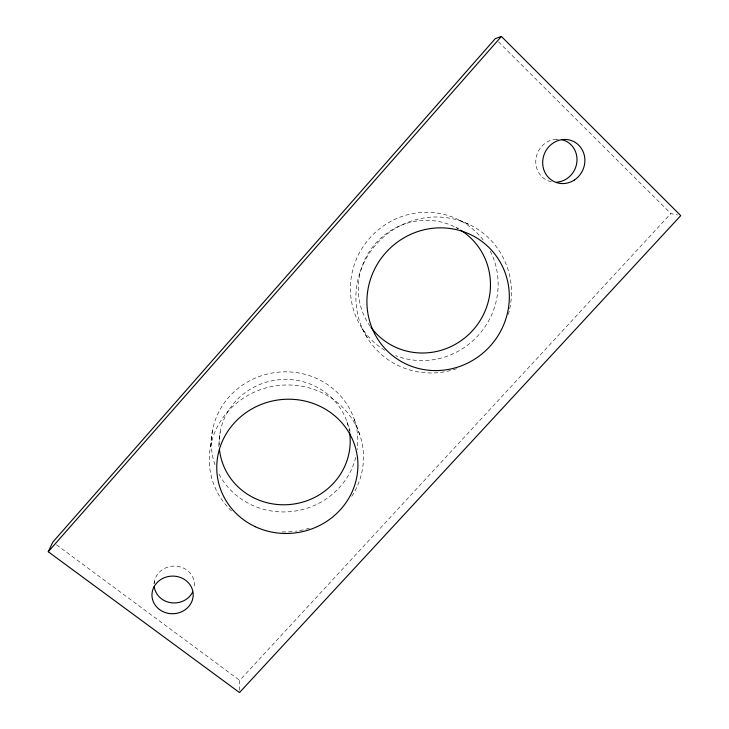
<?xml version="1.0" encoding="UTF-8"?>
<svg xmlns="http://www.w3.org/2000/svg" width="729" height="729" viewBox="0 0 729 729"><rect width="100%" height="100%" fill="white"/><g stroke="black" fill="none" stroke-linecap="round" stroke-linejoin="round"><path stroke-width="0.55" stroke-dasharray="3.65 2.73" d="M239.54 690.336L239.713 680.357L670.835 213.588L677.441 214.946M218.755 446.512L220.167 431.814M210.481 446.677L212.449 430.484M153.974 583.683L154.402 581.614M556.273 139.193L558.396 139.285M459.68 220.313L471.144 225.425M455.962 227.475L458.869 228.897M56.461 544.791L239.713 680.357M498.49 41.854L670.835 213.588M362.441 328.861L368.51 339.732M354.248 419.321L359.762 434.721M346.977 421.818L350.193 431.541M551.252 181.794A21.761 20.385 -65.9 0 1 536.079 157.974A21.761 20.385 -65.9 0 1 558.432 139.193M154.165 583.537A20.157 18.444 -2 0 1 176.628 566.196A20.157 18.444 -2 0 1 194.142 587.583M456.582 368.719A79.179 76.581 -47.3 0 1 356.472 307.155A79.179 76.581 -47.3 0 1 437.719 216.996A79.179 76.581 -47.3 0 1 509.453 310.044M509.197 311.137A79.179 76.581 -47.3 0 1 508.323 314.39M231.512 510.956A77.21 73.356 -9.7 0 1 228.596 410.737A77.21 73.356 -9.7 0 1 333.408 399.474A77.21 73.356 -9.7 0 1 350.521 498.171M309.424 528.17A77.21 73.356 -9.7 0 1 295.409 531.25M292.138 531.605A77.21 73.356 -9.7 0 1 280.009 531.76M370.259 326.401A67.214 65.2 -48.5 0 1 375.79 243.185A67.214 65.2 -48.5 0 1 457.848 228.487M219.147 445.018A65.619 62.603 -9.1 0 1 278.451 379.809A65.619 62.603 -9.1 0 1 349.382 431.322M384.821 350.294A75.133 72.873 -48.5 0 1 370.177 237.608A75.133 72.873 -48.5 0 1 483.701 240.606M490.252 251.095A75.133 72.873 -48.5 0 1 478.306 335.331A75.133 72.873 -48.5 0 1 395.756 355.67M214.964 464.765A73.347 69.975 -9.1 0 1 277.558 372.255A73.347 69.975 -9.1 0 1 357.228 449.702M355.761 457.365A73.347 69.975 -9.1 0 1 292.548 511.412A73.347 69.975 -9.1 0 1 218.782 473.677"/><path stroke-width="1.09" d="M48.251 551.744L52.816 542.094L495.264 38.646L501.397 36.45L680.749 215.629L239.504 692.55L48.251 551.744L501.397 36.45M561.631 139.631A21.761 20.385 -65.9 0 1 576.849 162.33A21.761 20.385 -65.9 0 1 556.573 182.195M192.584 592.176A20.157 18.444 -2 0 1 170.914 602.728A20.157 18.444 -2 0 1 154.229 586.435M460.637 230.136A67.214 65.2 -48.5 0 1 472.219 330.966A67.214 65.2 -48.5 0 1 370.933 327.312M349.555 432.406A65.619 62.603 -9.1 0 1 292.566 504.213A65.619 62.603 -9.1 0 1 219.447 449.374M574.37 180.017A22.289 20.849 -65.6 0 0 574.306 141.873A22.289 20.849 -65.6 0 0 542.677 162.658A22.289 20.849 -65.6 0 0 574.37 180.017M159.359 609.444A20.622 18.817 -2.2 0 0 192.893 598.017A20.622 18.817 -2.2 0 0 165.483 577.295A20.622 18.817 -2.2 0 0 159.359 609.444M439.359 370.487A72.517 70.048 -46.8 0 0 499.174 260.371A72.517 70.048 -46.8 0 0 375.845 266.787A72.517 70.048 -46.8 0 0 439.359 370.487M255.287 526.702A70.686 67.022 -9.9 0 0 357.811 461.63A70.686 67.022 -9.9 0 0 248.89 410.709A70.686 67.022 -9.9 0 0 255.287 526.702"/></g></svg>
